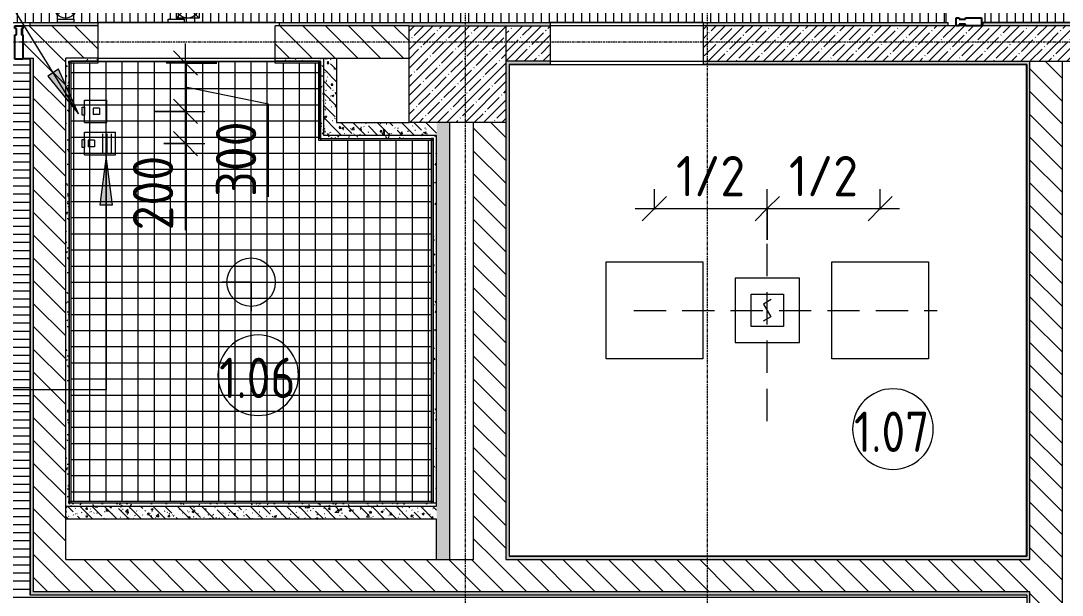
# Model space of a CAD drawing. Header units: millimetres. Extents: x 1311 to 195818, y -8553 to 29000.
# Drawn here: x 23697 to 30156, y 4369 to 7931 of the extents above; entities that cross this region are included whole.
import ezdxf

# ---------------------------------------------------------------- set-up
doc = ezdxf.new("R2010")
doc.units = ezdxf.units.MM
doc.linetypes.add('ADSK_Штрих_ш2 п1', pattern=[300, 200, -100])
doc.linetypes.add('Осевая', pattern=[31.75, 6.35, -4.7625, 15.875, -4.7625])
for name, color, linetype, lineweight in [('A-ANNO-DIMS', 7, 'Continuous', 9), ('A-ANNO-DIMS-100', 7, 'Continuous', 9), ('A-AREA-IDEN', 7, 'Continuous', 9), ('A-CLNG-PATT', 7, 'Continuous', 9), ('A-DETL', 7, 'Continuous', 9), ('A-DETL-6', 7, 'ADSK_Штрих_ш2 п1', 9), ('A-GLAZ-CWMG', 7, 'Continuous', 9), ('A-GLAZ-CWMG-1', 7, 'Continuous', 25), ('A-WALL', 7, 'Continuous', 9), ('I-WALL', 7, 'Continuous', 9), ('Q-SPCQ', 7, 'Continuous', 9), ('S-COLS', 7, 'Continuous', 9), ('Оси-2', 7, 'Осевая', 9)]:
    doc.layers.add(name, color=color, linetype=linetype, lineweight=lineweight)
for name, color, linetype, lineweight, true_color in [('A-ANNO-NOTE', 1, 'Continuous', 9, 0xff0000), ('A-CLNG-1', 7, 'Continuous', 9, 0xeaeaea), ('A-WALL-1', 7, 'Continuous', 9, 0x3c3c3c), ('A-WALL-FNSH-1', 7, 'Continuous', 9, 0x3c3c3c), ('G-ANNO-TEXT-1', 7, 'Continuous', 9, 0x3c3c3c), ('I-WALL-1', 7, 'Continuous', 9, 0x535353), ('Q-SPCQ-1', 7, 'Continuous', 9, 0x008040), ('S-COLS-1', 9, 'Continuous', 9, 0x808080), ('S-COLS-2', 7, 'Continuous', 9, 0x3c3c3c)]:
    doc.layers.add(name, color=color, linetype=linetype, lineweight=lineweight, true_color=true_color)
doc.styles.add('GOST Common_3', font='GOST_Common.ttf', dxfattribs={"width": 0.9, "height": 250})
doc.styles.add('ISOCPEUR', font='isocpeur.ttf', dxfattribs={"width": 0.9, "height": 250})
doc.dimstyles.new('ISO-2_5_0_9К_БОЛЬШОЙ', dxfattribs={"dimscale": 304.8, "dimtxt": 248.995294, "dimasz": 0.492126, "dimexe": 0.393701, "dimexo": 0.984252, "dimgap": 0, "dimtad": 1, "dimdec": 0, "dimrnd": 10, "dimzin": 0, "dimdsep": 46, "dimtxsty": 'ISOCPEUR', "dimblk1": 'OBLIQUE', "dimblk2": 'OBLIQUE', "dimsah": 1, "dimcen": 0.09, "dimdle": 0.393701, "dimazin": 0, "dimtfac": 1, "dimtdec": 4, "dimtix": 1, "dimtmove": 0, "dimatfit": 3, "dimfxl": 1, "dimtvp": 1, "dimtolj": 1, "dimtzin": 0, "dimarcsym": 2})
doc.dimstyles.new('ISO-2_5_0_9К_БОЛЬШОЙ_1', dxfattribs={"dimscale": 304.8, "dimtxt": 248.995294, "dimasz": 0.492126, "dimexe": 0.393701, "dimexo": 0.984252, "dimgap": 0, "dimtad": 1, "dimdec": 0, "dimrnd": 10, "dimzin": 0, "dimdsep": 46, "dimtxsty": 'ISOCPEUR', "dimblk1": 'OBLIQUE', "dimblk2": 'OBLIQUE', "dimsah": 1, "dimcen": 0.09, "dimdle": 0.393701, "dimazin": 0, "dimtfac": 1, "dimtdec": 4, "dimtix": 1, "dimtmove": 1, "dimatfit": 3, "dimfxl": 1, "dimtvp": 1, "dimtolj": 1, "dimtzin": 0, "dimarcsym": 2})
pattern_1 = [(135, (9445.76, 0), (-70.7107, -70.7107), [])]
pattern_2 = [(135, (9445.76, 0), (-75.43415, -75.43415), [106.68, -17.78, 3.556, -17.78]), (135, (9445.76, 75.39), (-75.43415, -75.43415), []), (50, (9445.76, 0), (127.5292, -11.1576), [13.335, -146.685]), (355, (9445.76, 0), (-24.6697, 133.74), [10.668, -117.348]), (100.451, (9456.39, -0.93), (102.8597, 122.5818), [11.333, -124.663]), (46.184, (9445.76, 35.56), (189.7552, -29.4304), [20.002, -220.027]), (96.636, (9461.58, 33.1), (166.1822, 173.1996), [17, -186.995]), (351.184, (9445.76, 35.56), (166.184, 173.1976), [16.002, -176.022]), (21, (9463.54, 26.67), (106.13027, -71.586), [13.335, -146.685]), (326, (9463.54, 26.67), (43.2619, 128.93175), [10.668, -117.348]), (71.451, (9472.39, 20.7), (149.392, 57.34505), [11.333, -124.663]), (37.5, (9445.765, 0), (2.16223, 59.18836), [3.353, -112.573, 3.353, -115.773, -117.792]), (37.5, (9445.765, 0), (2.16223, 59.18836), [-235.052, 3.353, -114.44]), (7.5, (9445.765, 0), (46.77386, 70.12615), [3.353, -64.567, 3.353, -109.906, -44.894]), (7.5, (9445.765, 0), (46.77386, 70.12615), [-181.178, 3.353, -41.542]), (327.5, (9406.116, 0), (94.91367, -4.01009), [3.353, -41.097, 3.353, -135.331, -184.023]), (327.5, (9406.116, 0), (94.91367, -4.01009), [-183.134, 3.353, -180.67]), (317.5, (9388.336, 0), (103.69057, 17.79882), [3.353, -54.432, 3.353, -88.748, -130.683]), (317.5, (9388.336, 0), (103.69057, 17.79882), [-149.885, 3.353, -127.33])]
pattern_3 = [(0, (9445.765, 0), (121.92, 30.48), [10.058, -81.382, 10.058, -81.382, -487.68]), (0, (9445.765, 0), (121.92, 30.48), [-182.88, 10.058, -172.822, 10.058, -81.382, -213.36]), (0, (9445.765, 0), (121.92, 30.48), [-457.2, 10.058, -50.902, 10.058, -142.342]), (120, (9491.485, 15.24), (-87.356454, 90.345817), [10.058, -81.382, 10.058, -81.382, -487.68]), (120, (9491.485, 15.24), (-87.356454, 90.345817), [-182.88, 10.058, -172.822, 10.058, -81.382, -213.36]), (120, (9491.485, 15.24), (-87.356454, 90.345817), [-457.2, 10.058, -50.902, 10.058, -142.342]), (240, (9506.725, 76.2), (-34.563546, -120.825817), [10.058, -81.382, 10.058, -81.382, -487.68]), (240, (9506.725, 76.2), (-34.563546, -120.825817), [-182.88, 10.058, -172.822, 10.058, -81.382, -213.36]), (240, (9506.725, 76.2), (-34.563546, -120.825817), [-457.2, 10.058, -50.902, 10.058, -142.342])]

# ---------------------------------------------------------------- blocks, each defined once
blk = doc.blocks.new('Прямоугольный импост - Импост структурный с накладкой - 160мм Темный-30756008-Сводный план потолков 1 этажа в осях 1-12')
at = {"layer": 'A-GLAZ-CWMG-1'}
for p, q in [((0, 17), (-50, 17)), ((-50, 17), (-50, 0)), ((-50, 0), (-40, 0)), ((-40, 0), (-40, -40)), ((-10, 0), (0, 0)), ((-10, -40), (-10, 0)), ((0, 0), (0, 17)), ((-40, -40), (-50, -40)), ((-50, -40), (-50, -140)), ((0, -40), (-10, -40)), ((0, -140), (0, -40)), ((-50, -140), (0, -140))]:
    blk.add_line(p, q, dxfattribs=at)
blk = doc.blocks.new('BSC_Колонна _Прямоугольная - 600х600-V49-Сводный план потолков 1 этажа в осях 1-12')
at = {"layer": 'S-COLS-1'}
h = blk.add_hatch(dxfattribs=at)
h.set_pattern_fill('FP_72', color=256, style=0, pattern_type=2)
h.set_pattern_definition([(45, (-16960, -7600), (-57.02463, 57.02463), []), (45, (-16902.975, -7600), (-57.02463, 57.02463), [100.806, -20.161, 3.353, -16.808])])
h.paths.add_polyline_path([(88.7, -300), (300, -300), (300, 300), (-300, 300), (-300, -300)])
at = {"layer": 'S-COLS-2'}
for p, q in [((-300, 300), (300, 300)), ((-300, -300), (-300, 300)), ((300, 300), (300, -300)), ((300, -300), (-300, -300))]:
    blk.add_line(p, q, dxfattribs=at)
blk = doc.blocks.new('оповещатель охранно-звуковойrfa - Сигнальная лампа-29714515-Сводный план потолков 1 этажа в осях 1-12')
at = {"layer": 'Q-SPCQ-1'}
for p, q in [((267.1, 168.9), (125.4, 27.2)), ((267.1, 168.8), (125.4, 168.8)), ((125.4, 168.8), (125.4, 27.2)), ((125.4, 168.8), (267.1, 27.2)), ((267.1, 168.9), (267.1, 27.2)), ((75, 0.5), (75, 20.5)), ((75, 20.5), (175, 20.5)), ((175, 0.5), (75, 0.5)), ((267.1, 27.2), (125.4, 27.2)), ((175, 20.5), (175, 0.5))]:
    blk.add_line(p, q, dxfattribs=at)
blk.add_circle((195.4, 97.5), 70, dxfattribs=at)
blk = doc.blocks.new('Проводная кнопка сброса GC-0421W1 - Кнопка выхода 2-29715370-Сводный план потолков 1 этажа в осях 1-12')
at = {"layer": 'Q-SPCQ-1'}
for p, q in [((173.8, 146.8), (74.8, 47.8)), ((75.4, 147.7), (174.3, 48.7)), ((75, 0.5), (75, 20.5)), ((75, 20.5), (175, 20.5)), ((175, 0.5), (75, 0.5)), ((175, 20.5), (175, 0.5))]:
    blk.add_line(p, q, dxfattribs=at)
for centre, radius in [((124.2, 97.5), 70), ((124.9, 98.2), 40)]:
    blk.add_circle(centre, radius, dxfattribs=at)
blk = doc.blocks.new('Вызывная панель экстренной видеосвязи1 - Вызывная панель экстренной видеосвязи 2-29716235-Сводный план потолков 1 этажа в осях 1-12')
at = {"layer": 'Q-SPCQ'}
for p, q in [((194.5, 282.7), (54.5, 282.7)), ((54.5, 91.2), (54.5, 282.7)), ((194.5, 91.2), (194.5, 282.7)), ((64.5, 256.2), (184.5, 256.2)), ((64.5, 229.8), (184.5, 229.8)), ((64.5, 203.4), (184.5, 203.4)), ((104.5, 153.4), (104.5, 113.4)), ((104.5, 153.4), (144.5, 153.4)), ((144.5, 153.4), (144.5, 113.4)), ((194.5, 91.2), (54.5, 91.2)), ((104.5, 113.4), (144.5, 113.4))]:
    blk.add_line(p, q, dxfattribs=at)
at = {"layer": 'Q-SPCQ-1'}
for p, q in [((99.5, 91.2), (149.5, 91.2)), ((99.5, 76.2), (99.5, 91.2)), ((149.5, 76.2), (99.5, 76.2)), ((149.5, 91.2), (149.5, 76.2))]:
    blk.add_line(p, q, dxfattribs=at)
blk = doc.blocks.new('Проводная влагозащищенная кнопка вызова - Вызывная панель экстренной видеосвязи 2-29717108-Сводный план потолков 1 этажа в осях 1-12')
at = {"layer": 'Q-SPCQ'}
for p, q in [((194.5, 229.8), (54.5, 229.8)), ((54.5, 91.2), (54.5, 229.8)), ((194.5, 91.2), (194.5, 229.8)), ((104.1, 184.7), (104.1, 144.7)), ((104.1, 184.7), (144.1, 184.7)), ((104.1, 144.7), (144.1, 144.7)), ((144.1, 184.7), (144.1, 144.7)), ((194.5, 91.2), (54.5, 91.2))]:
    blk.add_line(p, q, dxfattribs=at)
at = {"layer": 'Q-SPCQ-1'}
for p, q in [((99.5, 91.2), (149.5, 91.2)), ((99.5, 76.2), (99.5, 91.2)), ((149.5, 76.2), (99.5, 76.2)), ((149.5, 91.2), (149.5, 76.2))]:
    blk.add_line(p, q, dxfattribs=at)
blk = doc.blocks.new('Прямоугольный импост - Импост структурный с накладкой - 190мм-32633035-Сводный план потолков 1 этажа в осях 1-12')
at = {"layer": 'A-GLAZ-CWMG-1'}
for p, q in [((0, 190), (-50, 190)), ((-50, 190), (-50, 40)), ((0, 40), (0, 190)), ((-50, 40), (-40, 40)), ((-40, 0), (-50, 0)), ((-50, 0), (-50, -17)), ((-40, 40), (-40, 0)), ((-10, 0), (-10, 40)), ((-10, 40), (0, 40)), ((0, 0), (-10, 0)), ((0, -17), (0, 0)), ((-50, -17), (0, -17))]:
    blk.add_line(p, q, dxfattribs=at)
blk = doc.blocks.new('DIMBLOCK30-Сводный план потолков 1 этажа в осях 1-12')
at = {"layer": 'A-ANNO-DIMS-100', "lineweight": 20}
for p, q in [((30501.2, 9400), (30426.2, 9475)), ((30501.2, 9400), (30576.2, 9325)), ((30501.2, 7920), (30426.2, 7995)), ((30501.2, 7920), (30576.2, 7845))]:
    blk.add_line(p, q, dxfattribs=at)
at = {"layer": 'A-ANNO-DIMS-100'}
for p, q in [((30354.8, 9400), (30621.2, 9400)), ((30501.2, 9400), (30354.8, 9400)), ((30501.2, 7800), (30501.2, 9400)), ((30695.1, 7920), (30381.2, 7920)), ((30501.2, 7920), (30695.1, 7920))]:
    blk.add_line(p, q, dxfattribs=at)
at = {"layer": 'A-ANNO-DIMS-100', "color": 0, "insert": (30174.6, 8444.5), "char_height": 250, "width": 517.144, "attachment_point": 1, "rotation": 90, "line_spacing_factor": 1.149209, "style": 'ISOCPEUR'}
blk.add_mtext('1/2', dxfattribs=at)
blk = doc.blocks.new('_Oblique')
at = {"color": 0, "linetype": 'ByBlock', "lineweight": -2}
blk.add_line((-0.5, -0.5), (0.5, 0.5), dxfattribs=at)
blk = doc.blocks.new('Марка_Помещения - Номер-25198446-Сводный план потолков 1 этажа в осях 1-12')
at = {"layer": 'A-AREA-IDEN'}
for start, end in [(360, 180), (180, 360)]:
    blk.add_arc((0, 0), 2.5, start, end, dxfattribs=at)
blk = doc.blocks.new('DIMBLOCK48-Сводный план потолков 1 этажа в осях 1-12')
at = {"layer": 'A-ANNO-DIMS-100', "lineweight": 20}
for p, q in [((24718.9, 7369), (24643.9, 7444)), ((24718.9, 7369), (24793.9, 7294)), ((24718.9, 7169), (24643.9, 7244)), ((24718.9, 7169), (24793.9, 7094))]:
    blk.add_line(p, q, dxfattribs=at)
at = {"layer": 'A-ANNO-DIMS-100'}
for p, q in [((24531.1, 7369), (24838.9, 7369)), ((24718.9, 7369), (24531.1, 7369)), ((24718.9, 7049), (24718.9, 7369)), ((24718.9, 7205.5), (24718.9, 7269)), ((24583.9, 7169), (24838.9, 7169)), ((24718.9, 7169), (24583.9, 7169)), ((24718.9, 6631.5), (24718.9, 7205.5))]:
    blk.add_line(p, q, dxfattribs=at)
at = {"layer": 'A-ANNO-DIMS-100', "color": 0, "insert": (24392.3, 6631.5), "char_height": 250, "width": 568.858, "attachment_point": 1, "rotation": 90, "line_spacing_factor": 1.149209, "style": 'ISOCPEUR'}
blk.add_mtext('200', dxfattribs=at)
blk = doc.blocks.new('DIMBLOCK49-Сводный план потолков 1 этажа в осях 1-12')
at = {"layer": 'A-ANNO-DIMS-100'}
for p, q in [((24718.9, 7369), (24718.9, 7789)), ((24912.9, 7669), (24598.9, 7669)), ((24718.9, 7669), (24912.9, 7669)), ((25233.9, 7413.7), (24718.9, 7519)), ((24531.1, 7369), (24838.9, 7369)), ((24718.9, 7369), (24531.1, 7369)), ((25233.9, 6839.6), (25233.9, 7413.7))]:
    blk.add_line(p, q, dxfattribs=at)
at = {"layer": 'A-ANNO-DIMS-100', "lineweight": 20}
for p, q in [((24718.9, 7669), (24643.9, 7744)), ((24718.9, 7669), (24793.9, 7594)), ((24718.9, 7369), (24643.9, 7444)), ((24718.9, 7369), (24793.9, 7294))]:
    blk.add_line(p, q, dxfattribs=at)
at = {"layer": 'A-ANNO-DIMS-100', "color": 0, "insert": (24907.3, 6839.6), "char_height": 250, "width": 568.858, "attachment_point": 1, "rotation": 90, "line_spacing_factor": 1.149209, "style": 'ISOCPEUR'}
blk.add_mtext('300', dxfattribs=at)
blk = doc.blocks.new('DIMBLOCK101-Сводный план потолков 1 этажа в осях 1-12')
at = {"layer": 'A-ANNO-DIMS-100'}
for p, q in [((27626.8, 6760.4), (27626.8, 6886)), ((28326.8, 6572), (28326.8, 6886)), ((27506.8, 6766), (28326.8, 6766)), ((27626.8, 6766), (27626.8, 6760.4)), ((28326.8, 6766), (28326.8, 6572))]:
    blk.add_line(p, q, dxfattribs=at)
at = {"layer": 'A-ANNO-DIMS-100', "lineweight": 20}
for p, q in [((27626.8, 6766), (27701.8, 6841)), ((28326.8, 6766), (28401.8, 6841)), ((27626.8, 6766), (27551.8, 6691)), ((28326.8, 6766), (28251.8, 6691))]:
    blk.add_line(p, q, dxfattribs=at)
at = {"layer": 'A-ANNO-DIMS-100', "color": 0, "insert": (27761.3, 7092.6), "char_height": 250, "width": 517.144, "attachment_point": 1, "line_spacing_factor": 1.149209, "style": 'ISOCPEUR'}
blk.add_mtext('1/2', dxfattribs=at)
blk = doc.blocks.new('DIMBLOCK102-Сводный план потолков 1 этажа в осях 1-12')
at = {"layer": 'A-ANNO-DIMS-100'}
for p, q in [((28326.8, 6572), (28326.8, 6886)), ((29026.8, 6760.4), (29026.8, 6886)), ((28326.8, 6766), (29146.8, 6766)), ((28326.8, 6766), (28326.8, 6572)), ((29026.8, 6766), (29026.8, 6760.4))]:
    blk.add_line(p, q, dxfattribs=at)
at = {"layer": 'A-ANNO-DIMS-100', "lineweight": 20}
for p, q in [((28326.8, 6766), (28401.8, 6841)), ((29026.8, 6766), (29101.8, 6841)), ((28326.8, 6766), (28251.8, 6691)), ((29026.8, 6766), (28951.8, 6691))]:
    blk.add_line(p, q, dxfattribs=at)
at = {"layer": 'A-ANNO-DIMS-100', "color": 0, "insert": (28461.3, 7092.6), "char_height": 250, "width": 517.144, "attachment_point": 1, "line_spacing_factor": 1.149209, "style": 'ISOCPEUR'}
blk.add_mtext('1/2', dxfattribs=at)

msp = doc.modelspace()

# ---------------------------------------------------------------- hatches: boundary and pattern name
at = {"layer": 'A-CLNG-PATT'}
h = msp.add_hatch(dxfattribs=at)
h.set_pattern_fill('FP_86', color=256, style=0, pattern_type=2)
h.set_pattern_definition([(90, (42115.265, 911.95), (50, -3e-15), [])])
h.paths.add_polyline_path([(29675.8, 7920), (47733.4, 7920), (47733.4, 10680), (47415.8, 10680), (47415.8, 11220), (47695.8, 11221), (47694.8, 11479.2), (47433.4, 11609.9), (47695.8, 11741), (47695.8, 23003), (46780.2, 23002.7), (43675.8, 22998.7), (43675.8, 13760), (37505.8, 13759), (37505.8, 10880), (32015.8, 10880), (32014.8, 11880), (29675.8, 11880), (29675.8, 9487.9), (29677.7, 9492.9), (29705.1, 9532.6), (29741.2, 9564.6), (29783.8, 9587), (29830.7, 9598.5), (29878.9, 9598.5), (29925.7, 9587), (29968.4, 9564.6), (30004.5, 9532.6), (30031.9, 9492.9), (30049, 9447.9), (30054.8, 9400), (30049, 9352.1), (30031.9, 9307.1), (30004.5, 9267.4), (29968.4, 9235.4), (29925.7, 9213), (29878.9, 9201.5), (29830.7, 9201.5), (29783.8, 9213), (29741.2, 9235.4), (29705.1, 9267.4), (29677.7, 9307.1), (29675.8, 9309.2), (29675.8, 8141.5)])
h.paths.add_polyline_path([(47674.8, 11850), (47674.8, 11950), (47694.8, 11950), (47694.8, 11850)])
h.paths.add_polyline_path([(47694.8, 12775), (47674.8, 12775), (47674.8, 12875), (47694.8, 12875)])
h.paths.add_polyline_path([(37770.9, 13340.5), (37722.7, 13340.5), (37675.8, 13352), (37633.2, 13374.4), (37597.1, 13406.4), (37569.7, 13446.1), (37552.6, 13491.1), (37546.8, 13539), (37552.6, 13586.9), (37569.7, 13631.9), (37597.1, 13671.6), (37633.2, 13703.6), (37675.8, 13726), (37722.7, 13737.5), (37770.9, 13737.5), (37817.7, 13726), (37860.4, 13703.6), (37896.5, 13671.6), (37923.9, 13631.9), (37941, 13586.9), (37946.8, 13539), (37941, 13491.1), (37923.9, 13446.1), (37896.5, 13406.4), (37860.4, 13374.4), (37817.7, 13352)])
h.paths.add_polyline_path([(45685.8, 13580), (45637.9, 13585.8), (45592.8, 13602.9), (45553.1, 13630.3), (45521.2, 13666.4), (45497.8, 13712.9), (45487.2, 13760), (45487.2, 13804.1), (45498.8, 13850.9), (45521.2, 13893.6), (45553.1, 13929.7), (45592.8, 13957.1), (45637.9, 13974.2), (45685.8, 13980), (45733.6, 13974.2), (45778.7, 13957.1), (45818.4, 13929.7), (45850.4, 13893.6), (45872.8, 13850.9), (45884.3, 13804.1), (45884.3, 13755.9), (45872.8, 13709.1), (45850.4, 13666.4), (45818.4, 13630.3), (45778.7, 13602.9), (45733.6, 13585.8)])
h.paths.add_polyline_path([(43676.8, 19925), (43676.8, 19975), (43691.8, 19975), (43691.8, 19925)])
h = msp.add_hatch(dxfattribs=at)
h.set_pattern_fill('FP_90', color=256, style=0, pattern_type=2)
h.set_pattern_definition([(90, (12025.765, 14181.893), (50, -3e-15), [])])
h.paths.add_polyline_path([(20155.2, 7920), (29435.8, 7920), (29435.8, 10868.5), (23124.8, 10868.5), (23124.8, 10886.1), (21889.5, 11574.1), (21889.5, 11498.1), (21864.1, 11498.1), (21864.1, 11588.2), (19689.5, 12799.3), (19689.5, 12098.1), (19664.1, 12098.1), (19664.1, 12813.5), (16544.3, 14551), (16579.8, 14554.5), (19664.1, 12825.8), (19664.1, 14060), (19689.5, 14060), (19689.5, 12811.6), (21864.1, 11592.8), (21864.1, 13460), (21889.5, 13460), (21889.5, 11578.5), (23124.8, 10886.2), (23124.8, 15199), (16544.3, 14575.1), (16544.3, 15001), (23124.8, 15200), (16225.8, 15200), (16225.8, 14975), (16543.3, 14975), (16543.3, 14575), (16225.8, 14575), (16225.8, 12775), (16240.8, 12775), (16240.8, 12725), (16225.8, 12725), (16225.8, 10880), (12984.8, 10880), (12984.8, 11380), (11276.8, 11379), (11275.8, 10879.8), (9990.8, 10600), (12870.3, 10729.3), (10735.8, 7920), (17619.4, 7920)])
h.paths.add_polyline_path([(24610.8, 7921), (24610.8, 7941), (24710.8, 7941), (24710.8, 7921)])
h.paths.add_polyline_path([(24025.8, 7921), (23925.8, 7921), (23925.8, 7941), (24025.8, 7941)])
h.paths.add_polyline_path([(13588.5, 8019.5), (13563.1, 8019.5), (13563.1, 9981.4), (13588.5, 9981.4), (13588.5, 8141.5)])
h.paths.add_polyline_path([(21588.5, 8019.5), (21563.1, 8019.5), (21563.1, 9981.4), (21588.5, 9981.4), (21588.5, 8141.5)])
h.paths.add_polyline_path([(9575.8, 8520), (10735.8, 8520), (9990.8, 10600), (9575.8, 10600), (9575.8, 8521)])
h.paths.add_polyline_path([(17588.5, 8819.5), (17563.1, 8819.5), (17563.1, 10781.4), (17588.5, 10781.4), (17588.5, 9555.8)])
h.paths.add_polyline_path([(25563.1, 8820.1), (25563.1, 10782), (25588.5, 10782), (25588.5, 8820.1)])
h.paths.add_polyline_path([(9751.7, 9501), (9704.8, 9512.5), (9662.2, 9534.9), (9626.1, 9566.9), (9598.7, 9606.6), (9581.6, 9651.6), (9575.8, 9699.5), (9581.6, 9747.4), (9598.7, 9792.4), (9626.1, 9832.1), (9662.2, 9864.1), (9704.8, 9886.5), (9751.7, 9898), (9799.9, 9898), (9848.2, 9885.7), (9889.4, 9864.1), (9925.5, 9832.1), (9952.9, 9792.4), (9970, 9747.4), (9975.8, 9699.5), (9970, 9651.6), (9952.9, 9606.6), (9925.5, 9566.9), (9889.4, 9534.9), (9846.7, 9512.5), (9799.9, 9501), (9771.5, 9501)])
h.paths.add_polyline_path([(17464.1, 11498.1), (17464.1, 13460), (17489.5, 13460), (17489.5, 11498.1)])
h.paths.add_polyline_path([(22891.7, 12851.5), (22844.8, 12863), (22802.2, 12885.4), (22766.1, 12917.4), (22738.7, 12957.1), (22721.6, 13002.1), (22715.8, 13050), (22721.6, 13097.9), (22738.7, 13142.9), (22766.1, 13182.6), (22802.2, 13214.6), (22844.8, 13237), (22891.7, 13248.5), (22939.9, 13248.5), (22986.7, 13237), (23029.4, 13214.6), (23065.5, 13182.6), (23092.9, 13142.9), (23110, 13097.9), (23115.8, 13050), (23110, 13002.1), (23092.9, 12957.1), (23065.5, 12917.4), (23029.4, 12885.4), (22986.7, 12863), (22939.9, 12851.5)])
h = msp.add_hatch(dxfattribs=at)
h.set_pattern_fill('FP_85', color=256, style=0, pattern_type=2)
h.set_pattern_definition([(0, (21565.765, 4107), (0, -50), [])])
h.paths.add_polyline_path([(27762.3, 521), (29935.8, 521), (29934.8, 4370), (23755.8, 4370), (23755.8, 7693), (22225.8, 7693), (22225.8, 7050), (20905.8, 7050), (20904.8, 7680), (18205.8, 7679), (18205.8, 7120), (17085.8, 7120), (17085.8, 7693), (13195.8, 7693), (13195.8, 521), (26494.4, 521)])
h.paths.add_polyline_path([(29654.8, 601), (29606.9, 606.8), (29561.8, 623.9), (29522.1, 651.3), (29490.2, 687.4), (29467.8, 730.1), (29456.2, 776.9), (29456.2, 825.1), (29467.8, 871.9), (29490.2, 914.6), (29522.1, 950.7), (29561.8, 978.1), (29606.9, 995.2), (29654.8, 1001), (29702.6, 995.2), (29747.7, 978.1), (29787.4, 950.7), (29819.4, 914.6), (29841.8, 871.9), (29853.3, 825.1), (29853.3, 776.9), (29841.8, 730.1), (29819.4, 687.4), (29787.4, 651.3), (29747.7, 623.9), (29702.6, 606.8), (29664.1, 602.1)])
h.paths.add_polyline_path([(27231.4, 1464), (27231.4, 3425.9), (27256.8, 3425.9), (27256.8, 1464)])
h.paths.add_polyline_path([(24256.8, 1464), (24231.4, 1464), (24231.4, 3425.9), (24256.8, 3425.9), (24256.8, 2570)])
h.paths.add_polyline_path([(21231.4, 1464), (21231.4, 3425.9), (21256.8, 3425.9), (21256.8, 1464)])
h.paths.add_polyline_path([(18451.4, 1464), (18451.4, 3425.9), (18476.8, 3425.9), (18476.8, 1464)])
h.paths.add_polyline_path([(15709.5, 1464), (15684.1, 1464), (15684.1, 3425.9), (15709.5, 3425.9), (15709.5, 2570)])
h.paths.add_polyline_path([(21243.1, 4769), (21243.1, 6730.9), (21268.5, 6730.9), (21268.5, 4769)])
h.paths.add_polyline_path([(18488.5, 4769), (18463.1, 4769), (18463.1, 6730.9), (18488.5, 6730.9), (18488.5, 6284.3)])
h.paths.add_polyline_path([(15699.9, 4769), (15683.1, 4769), (15683.1, 6730.9), (15708.5, 6730.9), (15708.5, 4769)])
h.paths.add_polyline_path([(13556.8, 7210), (13508.9, 7215.8), (13463.8, 7232.9), (13424.1, 7260.3), (13392.2, 7296.4), (13369.8, 7339.1), (13358.2, 7385.9), (13358.2, 7434.1), (13369.8, 7480.9), (13392.2, 7523.6), (13424.1, 7559.7), (13463.8, 7587.1), (13508.9, 7604.2), (13556.8, 7610), (13604.6, 7604.2), (13649.7, 7587.1), (13689.4, 7559.7), (13721.4, 7523.6), (13743.8, 7480.9), (13755.3, 7434.1), (13755.3, 7385.9), (13743.8, 7339.1), (13721.4, 7296.4), (13689.4, 7260.3), (13649.7, 7232.9), (13604.6, 7215.8), (13580.8, 7212.9)])
h = msp.add_hatch(dxfattribs=at)
h.set_pattern_fill('FP_100', color=256, style=0, pattern_type=2)
h.set_pattern_definition([(90, (25125.79, 6310), (100, -6e-15), []), (0, (25125.79, 6310), (0, -100), [])])
h.paths.add_polyline_path([(26227.8, 4951), (26244.8, 4951), (26244.8, 7189), (25544.8, 7189), (25544.8, 7669), (25275.8, 7669), (25275.8, 7680), (24175.8, 7680), (24175.8, 7669), (24006.8, 7669), (24006.8, 4951), (25555.8, 4951)])
h.paths.add_polyline_path([(24092.5, 7144.5), (24077.5, 7144.5), (24077.5, 7194.5), (24092.5, 7194.5)])
h.paths.add_polyline_path([(24092.5, 7344.5), (24077.5, 7344.5), (24077.5, 7394.5), (24092.5, 7394.5)])
at = {"layer": 'G-ANNO-TEXT-1'}
for points in [[(24056.1, 7353.8), (23932, 7629.8), (23864.8, 7588.3)], [(24227.4, 7090.5), (24187.9, 6790.5), (24266.9, 6790.5)]]:
    msp.add_hatch(color=256, dxfattribs=at).paths.add_polyline_path(points)
at = {"layer": 'I-WALL'}
h = msp.add_hatch(dxfattribs=at)
h.set_pattern_fill('FP_18', color=256, style=0, pattern_type=2)
h.set_pattern_definition(pattern_1)
h.paths.add_polyline_path([(25300.8, 7700), (26105.8, 7700), (26105.8, 7900), (25275.8, 7900), (25275.8, 7700)])
h.paths.add_polyline_path([(23958.7, 7700), (24175.8, 7700), (24175.8, 7900), (23710.8, 7900), (23710.8, 7700), (23775.8, 7700)])
h.paths.add_polyline_path([(22205.8, 7700), (22270.8, 7700), (22270.8, 7900), (22205.8, 7900)])
h = msp.add_hatch(dxfattribs=at)
h.set_pattern_fill('FP_84', color=256, style=0, pattern_type=2)
h.set_pattern_definition(pattern_3)
h.paths.add_polyline_path([(27930.8, 7900), (29445.8, 7900), (29445.8, 7920), (27930.8, 7920)])
h.paths.add_polyline_path([(26705.8, 7900), (26980.8, 7900), (26980.8, 7920), (25300.8, 7920), (25300.8, 7900), (26605.8, 7900)])
h.paths.add_polyline_path([(23975.8, 7900), (24175.8, 7900), (24175.8, 7920), (23755.8, 7920), (23755.8, 7900), (23958.7, 7900)])
h = msp.add_hatch(dxfattribs=at)
h.set_pattern_fill('FP_1', color=256, style=0, pattern_type=2)
h.set_pattern_definition([(45, (9445.765, 0), (-57.02463, 57.02463), []), (45, (9502.79, 0), (-57.02463, 57.02463), [100.806, -20.161, 3.353, -16.808])])
h.paths.add_polyline_path([(29664.1, 7680), (31355.8, 7680), (31355.8, 7900), (27930.8, 7900), (27930.8, 7680), (29435.8, 7680)])
h.paths.add_polyline_path([(26705.8, 7680), (26980.8, 7680), (26980.8, 7900), (26705.8, 7900), (26705.8, 7738.7)])
h = msp.add_hatch(dxfattribs=at)
h.set_pattern_fill('FP_84', color=256, style=0, pattern_type=2)
h.set_pattern_definition(pattern_3)
h.paths.add_polyline_path([(42457.1, 7900), (47733.4, 7900), (47733.4, 7920), (42155.8, 7920), (42155.8, 7900), (42455.8, 7900)])
h.paths.add_polyline_path([(39074.5, 7900), (39655.8, 7900), (39655.8, 7920), (34455.8, 7920), (34455.8, 7900), (39055.5, 7900)])
h.paths.add_polyline_path([(31955.8, 7900), (31955.8, 7920), (29665.8, 7920), (29665.8, 7900), (31565.9, 7900)])
h = msp.add_hatch(dxfattribs=at)
h.set_pattern_fill('FP_84', color=256, style=0, pattern_type=2)
h.set_pattern_definition(pattern_3)
h.paths.add_polyline_path([(23755.8, 4370), (23775.8, 4370), (23775.8, 7700), (23755.8, 7700), (23755.8, 4388.4)])
h = msp.add_hatch(dxfattribs=at)
h.set_pattern_fill('FP_18', color=256, style=0, pattern_type=2)
h.set_pattern_definition(pattern_1)
h.paths.add_polyline_path([(23958.7, 4590), (23975.8, 4590), (23975.8, 7700), (23775.8, 7700), (23775.8, 4590)])
h = msp.add_hatch(dxfattribs=at)
h.set_pattern_fill('FP_84', color=256, style=0, pattern_type=2)
h.set_pattern_definition(pattern_3)
h.paths.add_polyline_path([(25534.2, 7680), (25575.8, 7680), (25575.8, 7700), (25275.8, 7700), (25275.8, 7680), (25300.8, 7680)])
h.paths.add_polyline_path([(24175.8, 7680), (24175.8, 7700), (23975.8, 7700), (23975.8, 7680), (24017.3, 7680)])
h = msp.add_hatch(dxfattribs=at)
h.set_pattern_fill('FP_41', color=256, style=0, pattern_type=2)
h.set_pattern_definition(pattern_2)
h.paths.add_polyline_path([(25575.8, 7220), (25655.8, 7220), (25655.8, 7700), (25575.8, 7700), (25575.8, 7229)])
h = msp.add_hatch(dxfattribs=at)
h.set_pattern_fill('FP_84', color=256, style=0, pattern_type=2)
h.set_pattern_definition(pattern_3)
h.paths.add_polyline_path([(23982, 4920), (23995.8, 4920), (23995.7, 7680), (23975.8, 7680), (23975.8, 4920)])
h = msp.add_hatch(dxfattribs=at)
h.set_pattern_fill('FP_84', color=256, style=0, pattern_type=2)
h.set_pattern_definition(pattern_3)
h.paths.add_polyline_path([(25569.6, 7220), (25575.8, 7220), (25575.8, 7680), (25555.8, 7679), (25555.8, 7220)])
h = msp.add_hatch(dxfattribs=at)
h.set_pattern_fill('FP_84', color=256, style=0, pattern_type=2)
h.set_pattern_definition(pattern_3)
h.paths.add_polyline_path([(29935.8, 7660), (29955.8, 7660), (29955.8, 7680), (27930.8, 7680), (27930.8, 7660), (29934.8, 7660)])
h.paths.add_polyline_path([(26726.8, 7660), (26980.8, 7660), (26980.8, 7680), (26705.8, 7680), (26705.8, 7660), (26725.8, 7660)])
h = msp.add_hatch(dxfattribs=at)
h.set_pattern_fill('FP_84', color=256, style=0, pattern_type=2)
h.set_pattern_definition(pattern_3)
h.paths.add_polyline_path([(26705.8, 4590), (26725.8, 4590), (26725.8, 7660), (26705.8, 7660), (26705.8, 4610)])
h = msp.add_hatch(dxfattribs=at)
h.set_pattern_fill('FP_84', color=256, style=0, pattern_type=2)
h.set_pattern_definition(pattern_3)
h.paths.add_polyline_path([(29955.8, 4610), (29955.8, 7660), (29935.8, 7660), (29935.8, 4610)])
h = msp.add_hatch(dxfattribs=at)
h.set_pattern_fill('FP_18', color=256, style=0, pattern_type=2)
h.set_pattern_definition(pattern_1)
h.paths.add_polyline_path([(30155.8, 100), (30155.8, 7680), (29955.8, 7680), (29955.8, 100)])
h = msp.add_hatch(dxfattribs=at)
h.set_pattern_fill('FP_41', color=256, style=0, pattern_type=2)
h.set_pattern_definition(pattern_2)
h.paths.add_polyline_path([(26275.8, 7220), (26275.8, 7300), (25655.8, 7300), (25655.8, 7220), (26105.8, 7220)])
h = msp.add_hatch(dxfattribs=at)
h.set_pattern_fill('FP_41', color=256, style=0, pattern_type=2)
h.set_pattern_definition(pattern_2)
h.paths.add_polyline_path([(26355.8, 4590), (26355.8, 7300), (26275.8, 7300), (26275.8, 4590)])
h = msp.add_hatch(dxfattribs=at)
h.set_pattern_fill('FP_18', color=256, style=0, pattern_type=2)
h.set_pattern_definition(pattern_1)
h.paths.add_polyline_path([(26705.8, 4590), (26705.8, 7300), (26505.8, 7300), (26505.8, 4590)])
h = msp.add_hatch(dxfattribs=at)
h.set_pattern_fill('FP_84', color=256, style=0, pattern_type=2)
h.set_pattern_definition(pattern_3)
h.paths.add_polyline_path([(26255.8, 7200), (26255.8, 7220), (25555.8, 7220), (25555.8, 7200), (26254.8, 7200)])
h = msp.add_hatch(dxfattribs=at)
h.set_pattern_fill('FP_84', color=256, style=0, pattern_type=2)
h.set_pattern_definition(pattern_3)
h.paths.add_polyline_path([(26275.8, 4940), (26275.8, 7220), (26255.8, 7220), (26255.9, 4940)])
h = msp.add_hatch(dxfattribs=at)
h.set_pattern_fill('FP_41', color=256, style=0, pattern_type=2)
h.set_pattern_definition(pattern_2)
h.paths.add_polyline_path([(26273.1, 4840), (26275.8, 4840), (26275.8, 4920), (23975.8, 4920), (23975.8, 4840), (26255.8, 4840)])
h = msp.add_hatch(dxfattribs=at)
h.set_pattern_fill('FP_84', color=256, style=0, pattern_type=2)
h.set_pattern_definition(pattern_3)
h.paths.add_polyline_path([(26275.8, 4920), (26275.8, 4940), (23995.8, 4940), (23995.8, 4920), (26262, 4920)])
h = msp.add_hatch(dxfattribs=at)
h.set_pattern_fill('FP_18', color=256, style=0, pattern_type=2)
h.set_pattern_definition(pattern_1)
h.paths.add_polyline_path([(27762.3, 4390), (29955.8, 4390), (29955.8, 4590), (23775.8, 4590), (23775.8, 4390), (25226.6, 4390)])
h = msp.add_hatch(dxfattribs=at)
h.set_pattern_fill('FP_84', color=256, style=0, pattern_type=2)
h.set_pattern_definition(pattern_3)
h.paths.add_polyline_path([(29955.8, 4590), (29955.8, 4610), (26725.8, 4610), (26725.8, 4590), (27762.3, 4590)])
h = msp.add_hatch(dxfattribs=at)
h.set_pattern_fill('FP_84', color=256, style=0, pattern_type=2)
h.set_pattern_definition(pattern_3)
h.paths.add_polyline_path([(29934.8, 4370), (29955.8, 4370), (29955.8, 4390), (23775.8, 4390), (23775.8, 4370), (27762.3, 4370)])
h = msp.add_hatch(dxfattribs=at)
h.set_pattern_fill('FP_84', color=256, style=0, pattern_type=2)
h.set_pattern_definition(pattern_3)
h.paths.add_polyline_path([(29935.8, 100), (29955.8, 100), (29955.8, 4370), (29935.8, 4370), (29935.8, 120)])

# ---------------------------------------------------------------- linework, layer by layer
at = {"layer": 'A-ANNO-NOTE'}
for p, q in [((25125.8, 6310), (25125.8, 6490)), ((27326.8, 6435), (27926.8, 6435)), ((27326.8, 5835), (27326.8, 6435)), ((27926.8, 6435), (27926.8, 5835)), ((28726.8, 6435), (29326.8, 6435)), ((28726.8, 5835), (28726.8, 6435)), ((29326.8, 6435), (29326.8, 5835)), ((25125.8, 6310), (24945.8, 6310)), ((25125.8, 6310), (25125.8, 6130)), ((25125.8, 6310), (25305.8, 6310)), ((27926.8, 5835), (27326.8, 5835)), ((29326.8, 5835), (28726.8, 5835))]:
    msp.add_line(p, q, dxfattribs=at)
msp.add_circle((25125.8, 6310), 150, dxfattribs=at)
at = {"layer": 'A-CLNG-1'}
for p, q in [((29435.8, 7920), (29435.8, 10868.5)), ((29675.8, 9312.1), (29675.8, 7920)), ((10735.8, 7920), (29435.8, 7920)), ((23755.8, 7693), (23660.8, 7693)), ((23755.8, 7690), (23755.8, 7692)), ((29934.8, 4370), (23755.8, 4370))]:
    msp.add_line(p, q, dxfattribs=at)
at = {"layer": 'A-DETL'}
for p, q in [((28126.8, 6335), (28126.8, 5935)), ((28526.8, 6335), (28126.8, 6335)), ((28526.8, 5935), (28526.8, 6335)), ((28351.9, 6201.5), (28304.3, 6174)), ((28304.3, 6174), (28349.3, 6096)), ((28349.3, 6096), (28301.6, 6068.5)), ((28126.8, 5935), (28526.8, 5935))]:
    msp.add_line(p, q, dxfattribs=at)
at = {"layer": 'A-DETL-6'}
for p, q in [((28326.8, 5447.5), (28326.8, 6787.5)), ((28226.8, 6235), (28426.8, 6235)), ((28226.8, 6035), (28226.8, 6235)), ((28426.8, 6235), (28426.8, 6035)), ((27499.7, 6135), (29379.7, 6135)), ((28426.8, 6035), (28226.8, 6035))]:
    msp.add_line(p, q, dxfattribs=at)
at = {"layer": 'A-WALL'}
for p, q in [((24175.8, 7900), (23710.8, 7900)), ((26105.8, 7900), (25275.8, 7900)), ((23995.8, 7669), (23995.8, 4951)), ((24175.8, 7680), (24006.8, 7680)), ((25555.8, 7680), (25275.8, 7680)), ((25555.8, 7680), (25555.8, 7200)), ((26725.8, 7660), (26725.8, 4610)), ((29935.8, 7660), (29935.8, 4610)), ((26255.8, 7200), (26244.8, 7200)), ((26255.8, 4941), (26255.8, 7200)), ((26275.8, 4940), (24006.8, 4940)), ((29935.8, 4610), (26725.8, 4610)), ((29935.8, 4370), (29935.8, 141))]:
    msp.add_line(p, q, dxfattribs=at)
at = {"layer": 'A-WALL-1'}
for p, q in [((23710.8, 7700), (23710.8, 7900)), ((23755.8, 7900), (23755.8, 7920)), ((24175.8, 7920), (24175.8, 7680)), ((25275.8, 7680), (25275.8, 7900)), ((25300.8, 7900), (25300.8, 7920)), ((26705.8, 7900), (26980.8, 7900)), ((26980.8, 7920), (26980.8, 7660)), ((27930.8, 7660), (27930.8, 7920)), ((29665.8, 7900), (27930.8, 7900)), ((29435.8, 7920), (29445.8, 7920)), ((29445.8, 7920), (29445.8, 7900)), ((29665.8, 7900), (29665.8, 7920)), ((31355.8, 7900), (29665.8, 7900)), ((23710.8, 7700), (23775.8, 7700)), ((23755.8, 7692), (23755.8, 7700)), ((23775.8, 4390), (23775.8, 7700)), ((24175.8, 7700), (23975.8, 7700)), ((23975.8, 4590), (23975.8, 7700)), ((25275.8, 7700), (26105.8, 7700)), ((25575.8, 7220), (25575.8, 7700)), ((25655.8, 7700), (25655.8, 7300)), ((26980.8, 7680), (26705.8, 7680)), ((26726.8, 7660), (26725.8, 7660)), ((27930.8, 7680), (30155.8, 7680)), ((29935.8, 7660), (29934.8, 7660)), ((29955.8, 4590), (29955.8, 7680)), ((30155.8, 7680), (30155.8, -48)), ((30155.8, 7680), (31355.8, 7680)), ((25655.8, 7300), (26105.8, 7300)), ((26355.8, 7300), (26355.8, 4590)), ((26505.8, 4590), (26505.8, 7300)), ((26705.8, 7300), (26705.8, 4590)), ((26275.8, 7220), (25575.8, 7220)), ((26275.8, 4920), (26275.8, 7220)), ((23975.8, 4920), (26275.8, 4920)), ((26275.8, 4840), (23975.8, 4840)), ((26275.8, 4590), (26275.8, 4840)), ((23975.8, 4590), (26505.8, 4590)), ((26705.8, 4590), (29955.8, 4590)), ((29955.8, 4390), (23775.8, 4390)), ((29935.8, 4370), (29934.8, 4370)), ((29955.8, 100), (29955.8, 4390))]:
    msp.add_line(p, q, dxfattribs=at)
at = {"layer": 'A-WALL-FNSH-1'}
for p, q in [((23710.8, 7921), (24175.8, 7921)), ((23710.8, 7920), (23710.8, 7921)), ((24175.8, 7921), (24175.8, 7920)), ((25275.8, 7921), (26980.8, 7921)), ((25275.8, 7920), (25275.8, 7921)), ((26980.8, 7921), (26980.8, 7920)), ((27930.8, 7921), (29445.8, 7921)), ((27930.8, 7920), (27930.8, 7921)), ((29445.8, 7921), (29445.8, 7920)), ((29655.8, 7920), (29655.8, 7921)), ((29655.8, 7921), (31955.8, 7921)), ((31955.8, 7920), (29655.8, 7920)), ((23710.8, 7692), (23710.8, 7693)), ((23755.8, 7692), (23710.8, 7692)), ((23754.8, 4369), (23754.8, 7690)), ((23754.8, 7690), (23755.8, 7690)), ((23755.8, 7690), (23755.8, 4370)), ((24175.8, 7669), (23995.8, 7669)), ((24175.8, 7679), (23996.8, 7679)), ((23996.8, 7679), (23996.8, 4941)), ((24006.8, 7680), (24006.8, 4940)), ((24175.8, 7680), (24175.8, 7669)), ((25275.8, 7669), (25275.8, 7680)), ((25554.8, 7679), (25275.8, 7679)), ((25555.8, 7669), (25275.8, 7669)), ((25544.8, 7189), (25544.8, 7680)), ((25554.8, 7199), (25554.8, 7679)), ((26726.8, 7660), (26980.8, 7660)), ((26726.8, 7659), (26726.8, 4611)), ((26980.8, 7659), (26726.8, 7659)), ((26980.8, 7660), (26980.8, 7659)), ((27930.8, 7660), (29934.8, 7660)), ((27930.8, 7659), (27930.8, 7660)), ((29934.8, 7659), (27930.8, 7659)), ((29934.8, 4611), (29934.8, 7659)), ((26255.8, 7189), (25544.8, 7189)), ((26254.8, 7199), (25554.8, 7199)), ((25555.8, 7200), (26244.8, 7200)), ((25555.8, 7200), (25555.8, 7189)), ((26244.8, 4940), (26244.8, 7200)), ((26254.8, 4941), (26254.8, 7199)), ((23995.8, 4951), (26255.8, 4951)), ((23996.8, 4941), (26254.8, 4941)), ((26726.8, 4611), (29934.8, 4611)), ((29934.8, 4369), (23754.8, 4369))]:
    msp.add_line(p, q, dxfattribs=at)
at = {"layer": 'G-ANNO-TEXT-1'}
for p, q in [((24056.1, 7353.8), (23474.1, 8295.8)), ((23932, 7629.8), (23864.8, 7588.3)), ((24056.1, 7353.8), (23932, 7629.8)), ((23864.8, 7588.3), (24056.1, 7353.8)), ((24227.4, 7090.5), (24187.9, 6790.5)), ((24266.9, 6790.5), (24227.4, 7090.5)), ((24227.4, 7090.5), (24227.4, 5642.8)), ((24187.9, 6790.5), (24266.9, 6790.5)), ((24227.4, 5642.8), (23339.4, 5642.8))]:
    msp.add_line(p, q, dxfattribs=at)
at = {"layer": 'I-WALL-1'}
for p, q in [((25275.8, 7921), (24175.8, 7921)), ((27930.8, 7921), (26980.8, 7921)), ((27930.8, 7900), (26980.8, 7900)), ((24175.8, 7700), (25275.8, 7700)), ((23995.8, 7680), (24006.8, 7680)), ((23995.8, 7669), (23995.8, 7680)), ((24175.8, 7680), (25275.8, 7680)), ((24175.8, 7679), (25275.8, 7679)), ((26980.8, 7680), (27930.8, 7680)), ((26980.8, 7660), (27930.8, 7660)), ((26980.8, 7659), (27930.8, 7659)), ((23995.8, 4940), (23995.8, 4951)), ((24006.8, 4940), (23995.8, 4940)), ((26255.8, 4941), (26255.8, 4940))]:
    msp.add_line(p, q, dxfattribs=at)
at = {"layer": 'Оси-2'}
for p, q in [((26455.8, 593.7), (26455.8, 24898.1)), ((27955.8, 593.7), (27955.8, 24898.1)), ((9007.3, 7800), (45435.8, 7800))]:
    msp.add_line(p, q, dxfattribs=at)

# ---------------------------------------------------------------- block references
at = {"layer": 'A-AREA-IDEN', "xscale": 99.99999999999993, "yscale": 99.99999999999993, "zscale": 99.99999999999993}
for p in [(25169.5, 5732.9), (29106.2, 5398.5)]:
    msp.add_blockref('Марка_Помещения - Номер-25198446-Сводный план потолков 1 этажа в осях 1-12', p, dxfattribs=at)
at = {"layer": 'A-GLAZ-CWMG', "extrusion": (0, 0, -1)}
for name, p, rotation in [('Прямоугольный импост - Импост структурный с накладкой - 160мм Темный-30756008-Сводный план потолков 1 этажа в осях 1-12', (-29516, 7900), 270.0000000000001), ('Прямоугольный импост - Импост структурный с накладкой - 190мм-32633035-Сводный план потолков 1 этажа в осях 1-12', (-23710.8, 7883), 180)]:
    msp.add_blockref(name, p, dxfattribs=dict(at, rotation=rotation))
at = {"layer": 'Q-SPCQ-1'}
for name, p in [('Проводная кнопка сброса GC-0421W1 - Кнопка выхода 2-29715370-Сводный план потолков 1 этажа в осях 1-12', (23850.8, 7920.5)), ('оповещатель охранно-звуковойrfa - Сигнальная лампа-29714515-Сводный план потолков 1 этажа в осях 1-12', (24535.8, 7920.5))]:
    msp.add_blockref(name, p, dxfattribs=at)
at = {"layer": 'Q-SPCQ-1', "rotation": 269.9999999999999}
for name, p in [('Проводная влагозащищенная кнопка вызова - Вызывная панель экстренной видеосвязи 2-29717108-Сводный план потолков 1 этажа в осях 1-12', (24001.3, 7494)), ('Вызывная панель экстренной видеосвязи1 - Вызывная панель экстренной видеосвязи 2-29716235-Сводный план потолков 1 этажа в осях 1-12', (24001.3, 7294))]:
    msp.add_blockref(name, p, dxfattribs=at)
at = {"layer": 'S-COLS'}
msp.add_blockref('BSC_Колонна _Прямоугольная - 600х600-V49-Сводный план потолков 1 этажа в осях 1-12', (26405.8, 7600), dxfattribs=at)

# ---------------------------------------------------------------- texts
at = {"layer": 'A-AREA-IDEN', "char_height": 250, "width": 606.076, "attachment_point": 1, "style": 'GOST Common_3'}
for s, insert in [('1.06', (24927.6, 5841.5)), ('1.07', (28864.3, 5507.1))]:
    msp.add_mtext(s, dxfattribs=dict(at, insert=insert))

# ---------------------------------------------------------------- dimensions: what is measured, and where the dimension line sits
at = {"layer": 'A-ANNO-DIMS'}
dim = msp.add_linear_dim(base=(30501.2, 9400), p1=(30395.1, 7920), p2=(30054.8, 9400), angle=90, text='1/2', dimstyle='ISO-2_5_0_9К_БОЛЬШОЙ', override={"dimpost": '<>', "dimfxl": 1518.638199}, dxfattribs=at)
dim.commit()
dim.dimension.update_dxf_attribs({"geometry": 'DIMBLOCK30-Сводный план потолков 1 этажа в осях 1-12', "text_midpoint": (30376.2, 8660)})
for base, p1, p2, override, picture, middle in [((24718.9, 7669), (24231.1, 7369), (24612.9, 7669), {"dimpost": '<>', "dimfxl": 485.551701}, 'DIMBLOCK49-Сводный план потолков 1 этажа в осях 1-12', (25074, 7124.1)), ((24718.9, 7369), (24283.9, 7169), (24231.1, 7369), {"dimpost": '<>', "dimfxl": 206.866811}, 'DIMBLOCK48-Сводный план потолков 1 этажа в осях 1-12', (24559, 6915.9))]:
    dim = msp.add_linear_dim(base=base, p1=p1, p2=p2, angle=90, dimstyle='ISO-2_5_0_9К_БОЛЬШОЙ_1', override=override, dxfattribs=at)
    dim.commit()
    dim.dimension.update_dxf_attribs({"geometry": picture, "text_midpoint": middle, "dimtype": 160, "text_rotation": 90})
for base, p1, p2, picture, middle in [((28326.8, 6766), (27626.8, 6460.4), (28326.8, 6872), 'DIMBLOCK101-Сводный план потолков 1 этажа в осях 1-12', (27976.8, 6891)), ((29026.8, 6766), (28326.8, 6872), (29026.8, 6460.4), 'DIMBLOCK102-Сводный план потолков 1 этажа в осях 1-12', (28676.8, 6891))]:
    dim = msp.add_linear_dim(base=base, p1=p1, p2=p2, text='1/2', dimstyle='ISO-2_5_0_9К_БОЛЬШОЙ', override={"dimpost": '<>', "dimfxl": 812.068454}, dxfattribs=at)
    dim.commit()
    dim.dimension.update_dxf_attribs({"geometry": picture, "text_midpoint": middle})

doc.saveas('drawing.dxf')
